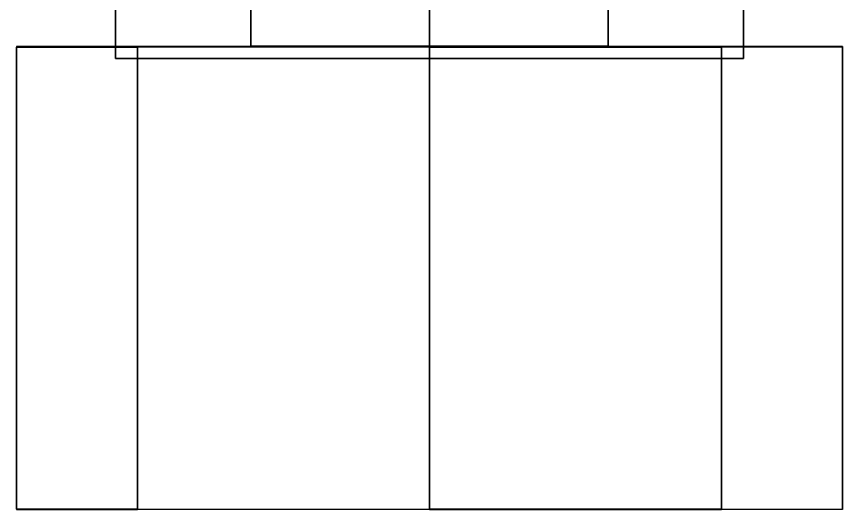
# Model space of a CAD drawing. Header units: metres. Extents: x -2105 to 1090, y 0 to 801.
# Drawn here: x -226.6 to 226.6, y 0 to 270.6 of the extents above; entities that cross this region are included whole.
import ezdxf

# ---------------------------------------------------------------- set-up
doc = ezdxf.new("R2010")
doc.units = ezdxf.units.M

msp = doc.modelspace()

# ---------------------------------------------------------------- linework, layer by layer
at = {"layer": 'layer1', "color": 1}
for points in [[(0, 364.71991, 116.0596), (-98.103, 364.71991, 59.4198), (-98.103, 254.24361, 59.4198), (0, 254.24361, 116.0596)], [(-98.103, 364.71991, 59.4198), (-98.103, 364.71991, -53.8598), (-98.103, 254.24361, -53.8598), (-98.103, 254.24361, 59.4198)], [(-98.103, 364.71991, -53.8598), (0, 364.71991, -110.4996), (0, 254.24361, -110.4996), (-98.103, 254.24361, -53.8598)], [(0, 364.71991, -110.4996), (98.103, 364.71991, -53.8598), (98.103, 254.24361, -53.8598), (0, 254.24361, -110.4996)], [(98.103, 364.71991, 59.4198), (0, 364.71991, 116.0596), (0, 254.24361, 116.0596), (98.103, 254.24361, 59.4198)], [(98.103, 364.71991, -53.8598), (98.103, 364.71991, 59.4198), (98.103, 254.24361, 59.4198), (98.103, 254.24361, -53.8598)], [(0, 275.39291, 199.02901), (-172.3642, 275.39291, 99.5145), (-172.3642, 247.504, 99.5145), (0, 247.504, 199.02901)], [(-172.3642, 275.39291, 99.5145), (-172.3642, 275.39291, -99.5145), (-172.3642, 247.504, -99.5145), (-172.3642, 247.504, 99.5145)], [(-172.3642, 275.39291, -99.5145), (0, 275.39291, -199.02901), (0, 247.504, -199.02901), (-172.3642, 247.504, -99.5145)], [(0, 275.39291, -199.02901), (172.3642, 275.39291, -99.5145), (172.3642, 247.504, -99.5145), (0, 247.504, -199.02901)], [(172.3642, 275.39291, 99.5145), (0, 275.39291, 199.02901), (0, 247.504, 199.02901), (172.3642, 247.504, 99.5145)], [(172.3642, 275.39291, -99.5145), (172.3642, 275.39291, 99.5145), (172.3642, 247.504, 99.5145), (172.3642, 247.504, -99.5145)], [(-160.22099, 254.0556, 160.22099), (-226.58659, 254.0556), (-226.58659, -0.0424), (-160.22099, -0.0424, 160.22099)], [(0, 254.0556), (-226.58659, 254.0556), (-160.22099, 254.0556, 160.22099)], [(0, 254.0556), (-160.22099, 254.0556, -160.22099), (-226.58659, 254.0556)], [(-160.22099, 254.0556, -160.22099), (0, 254.0556, -226.58659), (0, -0.0424, -226.58659), (-160.22099, -0.0424, -160.22099)], [(0, 254.0556), (-160.22099, 254.0556, 160.22099), (0, 254.0556, 226.58659)], [(0, 254.0556), (0, 254.0556, -226.58659), (-160.22099, 254.0556, -160.22099)], [(160.22099, 254.0556, 160.2209), (0, 254.0556, 226.58659), (0, -0.0424, 226.58659), (160.22099, -0.0424, 160.2209)], [(0, 254.0556), (160.22099, 254.0556, -160.2209), (0, 254.0556, -226.58659)], [(0, 254.0556), (226.58659, 254.0556), (160.22099, 254.0556, -160.2209)], [(0, 254.0556), (160.22099, 254.0556, 160.2209), (226.58659, 254.0556)], [(0, 254.0556), (0, 254.0556, 226.58659), (160.22099, 254.0556, 160.2209)], [(160.22099, 254.0556, -160.2209), (226.58659, 254.0556), (226.58659, -0.0424), (160.22099, -0.0424, -160.2209)], [(-226.58659, 253.71449), (-160.22099, 253.71449, -160.22099), (-160.22099, 0.1113, -160.22099), (-226.58659, 0.1113)], [(0, 253.71449, 226.58659), (-160.22099, 253.71449, 160.22099), (-160.22099, 0.1113, 160.22099), (0, 0.1113, 226.58659)], [(0, 253.71449, -226.58659), (160.22099, 253.71449, -160.2209), (160.22099, 0.1113, -160.2209), (0, 0.1113, -226.58659)], [(226.58659, 253.71449), (160.22099, 253.71449, 160.2209), (160.22099, 0.1113, 160.2209), (226.58659, 0.1113)]]:
    msp.add_3dface(points, dxfattribs=at)

doc.saveas('drawing.dxf')
